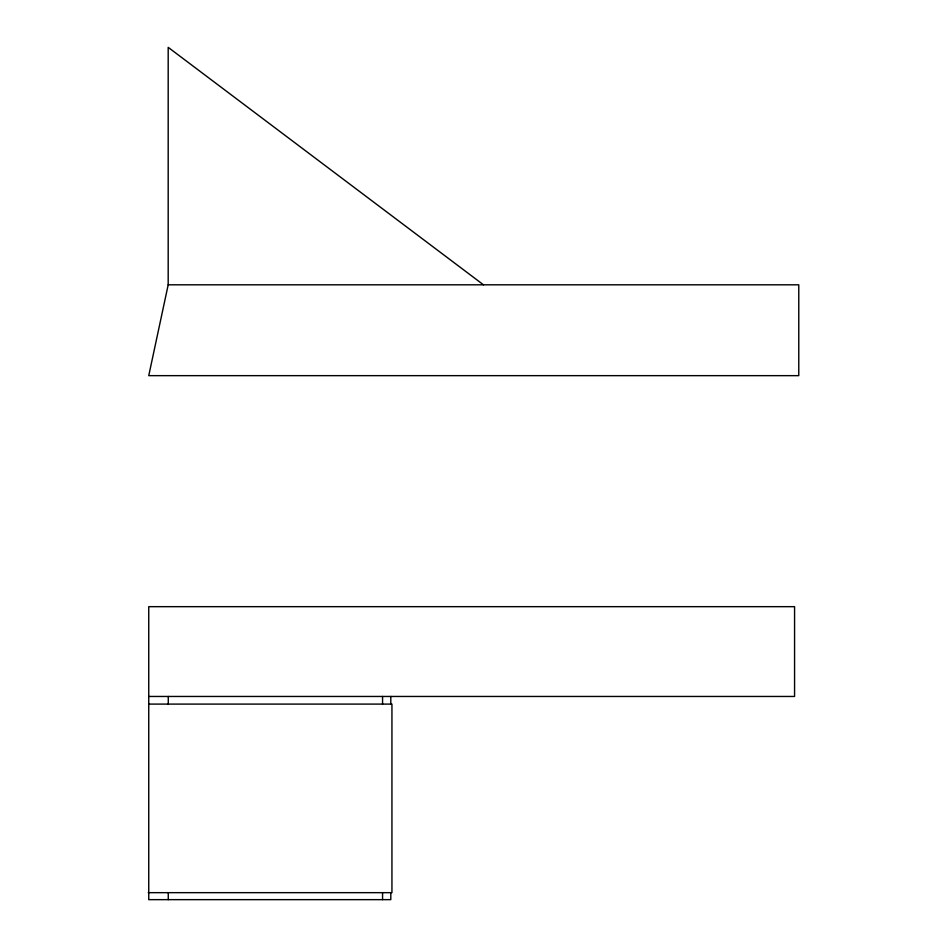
<?xml version="1.0" encoding="UTF-8"?>
<svg xmlns="http://www.w3.org/2000/svg" width="947" height="947" viewBox="0 0 947 947"><rect width="100%" height="100%" fill="white"/><g stroke="black" fill="none" stroke-linecap="round" stroke-linejoin="round"><path stroke-width="1.42" d="M168.187 284.81L148.75 375.651L798.771 375.651L798.771 284.81L168.187 284.81L168.187 47.35L483.479 284.81M148.75 696.459L794.569 696.459L794.569 606.672L148.75 606.672L148.75 899.65L390.803 899.65L390.803 892.666M148.75 704.095L391.94 704.095L391.94 892.666L148.229 892.666M390.803 696.459L390.803 704.095M382.564 696.459L382.564 704.095M382.564 892.666L382.564 899.65M168.27 696.459L168.27 704.095M168.27 892.666L168.27 899.65"/></g></svg>
